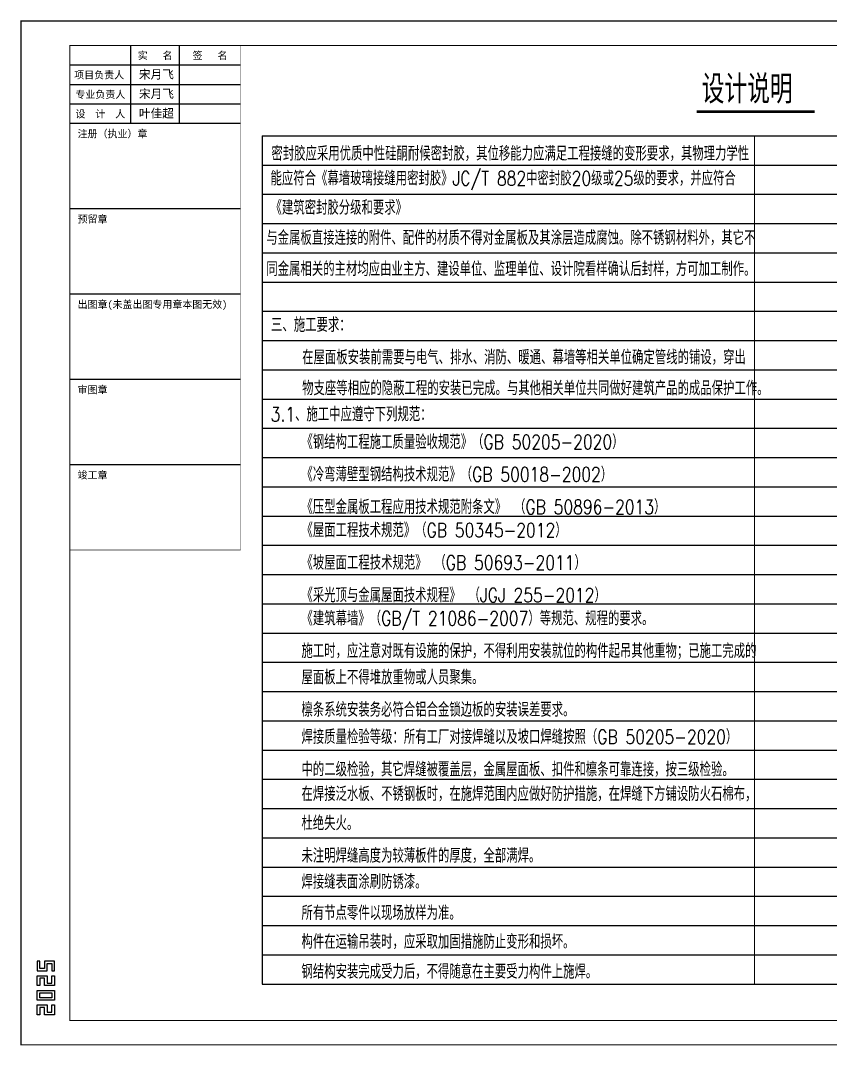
# Model space of a CAD drawing. Extents: x -599358 to 2865263, y -1062760 to 486533.
# Drawn here: x 61221 to 81158, y -732892 to -707662 of the extents above; entities that cross this region are included whole.
import ezdxf
from ezdxf.enums import TextEntityAlignment as Align

# ---------------------------------------------------------------- set-up
doc = ezdxf.new("R2010")
doc.units = 0
for name, color, linetype in [('0-cxFrame', 155, 'Continuous'), ('GesoftDrawFrameDirectoryTableLayer', 7, 'Continuous'), ('qianming', 155, 'Continuous')]:
    doc.layers.add(name, color=color, linetype=linetype)
for name, color, linetype, lineweight in [('0-cxText', 131, 'Continuous', 25), ('檩条', 2, 'Continuous', 13), ('设计说明文字', 141, 'Continuous', 13)]:
    doc.layers.add(name, color=color, linetype=linetype, lineweight=lineweight)
doc.styles.add('_HZTXT', font='ROMANS.shx', dxfattribs={"width": 0.8, "bigfont": 'HZTXT.shx'})
doc.styles.add('cx_biaoti', font='')
doc.styles.add('cx_tuming', font='simhei.ttf')
doc.styles.add('cx_tuqian1', font='宋体.shx')
doc.styles.add('图框宋体', font='', dxfattribs={"width": 0.75})
doc.styles.add('黑体', font='simhei.ttf')
doc.styles.get('cx_biaoti').set_extended_font_data('SimSun')
doc.styles.get('图框宋体').set_extended_font_data('SimSun')

# ---------------------------------------------------------------- blocks, each defined once
blk = doc.blocks.new('zjcx_lan_xinxi(Dragon)')
for p, q in [((7000, -3200), (0, -3200)), ((7000, -6700), (0, -6700)), ((7000, -10200), (0, -10200)), ((7000, -13700), (0, -13700)), ((7000, -17200), (0, -17200))]:
    blk.add_line(p, q)
at = {"const_width": 25}
blk.add_lwpolyline([(0, -20700), (7000, -20700), (7000, 0), (0, 0)], close=True, dxfattribs=at)
for points in [[(2500, -3200), (2500, 0)], [(4500, -3200), (4500, 0)], [(0, -800), (7000, -800)], [(0, -1600), (7000, -1600)], [(0, -2400), (7000, -2400)]]:
    blk.add_lwpolyline(points)
for points in [[(7000, -3200), (7000, 0)], [(0, -3200), (7000, -3200)], [(0, -20700), (7000, -20700), (7000, -3200)], [(0, -20700), (7000, -20700)]]:
    blk.add_lwpolyline(points, dxfattribs=at)
at = {"style": '图框宋体'}
for s, p in [('实   名', (3500, -400)), ('签   名', (5750, -400)), ('项目负责人', (1204, -1200)), ('专业负责人', (1250, -2000)), ('设  计  人', (1250, -2800))]:
    blk.add_text(s, height=300, dxfattribs=at).set_placement(p, align=Align.MIDDLE)
for s, p in [('注册（执业）章', (318, -3771)), ('预留章', (318, -7271)), ('出图章(未盖出图专用章本图无效)', (318, -10771)), ('审图章', (318, -14271)), ('竣工章', (318, -17771))]:
    blk.add_text(s, height=300, dxfattribs=at).set_placement(p)
blk = doc.blocks.new('T-信息(Dragon)')
at = {"layer": '0-cxFrame'}
blk.add_blockref('zjcx_lan_xinxi(Dragon)', (0, 0), dxfattribs=at)
at = {"layer": 'qianming', "color": 3, "style": 'cx_biaoti'}
for s, p in [('宋月飞', (3550, -1186)), ('宋月飞', (3550, -1986)), ('叶佳超', (3550, -2786))]:
    blk.add_text(s, height=350, dxfattribs=at).set_placement(p, align=Align.MIDDLE_CENTER)
blk = doc.blocks.new('TK22.A2 L(Dragon)')
at = {"layer": '0-cxFrame', "color": 7, "const_width": 0.5}
blk.add_lwpolyline([(0, 0), (-594, 0), (-594, 420), (0, 420)], close=True, dxfattribs=at)
at = {"layer": '0-cxFrame', "const_width": 0.5}
blk.add_lwpolyline([(-80, 10), (-574, 10), (-574, 410), (-80, 410)], close=True, dxfattribs=at)
at = {"layer": 'Defpoints', "color": 2}
for points in [[(-586.37, 34.37), (-587.37, 34.37), (-587.37, 30.37), (-583.37, 30.37), (-583.37, 33.37), (-581.37, 33.37), (-581.37, 30.37), (-580.37, 30.37), (-580.37, 34.37), (-584.37, 34.37), (-584.37, 31.37), (-586.37, 31.37), (-586.37, 34.37)], [(-586.37, 24.37), (-587.37, 24.37), (-587.37, 28.37), (-583.37, 28.37), (-583.37, 25.37), (-581.37, 25.37), (-581.37, 28.37), (-580.37, 28.37), (-580.37, 24.37), (-584.37, 24.37), (-584.37, 27.37), (-586.37, 27.37), (-586.37, 24.37)], [(-586.37, 12.37), (-587.37, 12.37), (-587.37, 16.37), (-583.37, 16.37), (-583.37, 13.37), (-581.37, 13.37), (-581.37, 16.37), (-580.37, 16.37), (-580.37, 12.37), (-584.37, 12.37), (-584.37, 15.37), (-586.37, 15.37), (-586.37, 12.37)]]:
    blk.add_lwpolyline(points, dxfattribs=at)
for points in [[(-587.37, 18.37), (-587.37, 22.37), (-580.37, 22.37), (-580.37, 18.37)], [(-586.37, 19.37), (-586.37, 21.37), (-581.37, 21.37), (-581.37, 19.37)]]:
    blk.add_lwpolyline(points, close=True, dxfattribs=at)
at = {"layer": '0-cxFrame', "xscale": 0.01, "yscale": 0.01, "zscale": 0.01}
blk.add_blockref('T-信息(Dragon)', (-574, 410), dxfattribs=at)
at = {"style": '黑体', "flags": 4}
blk.add_attdef('图幅', text='', height=3.3, dxfattribs=at).set_placement((-40, 3), align=Align.RIGHT)
at = {"layer": '0-cxText', "flags": 4}
for tag, height, style, p in [('建设单位', 3.5, 'cx_tuming', (-45, 240)), ('项目名称', 3.5, 'cx_tuming', (-45, 210)), ('子项名称', 3.5, 'cx_tuming', (-45, 180)), ('工程编号', 3.3, 'cx_tuqian1', (-35, 165)), ('图名1', 3.5, 'cx_tuming', (-45, 87)), ('图名2', 3.5, 'cx_tuming', (-45, 79)), ('图名3', 3.5, 'cx_tuming', (-45, 71)), ('出图日期', 3.3, 'cx_tuqian1', (-39, 60)), ('专业', 3.3, 'cx_tuqian1', (-55, 52)), ('图号', 3.3, 'cx_tuqian1', (-55, 44)), ('版次', 3.3, 'cx_tuqian1', (-20, 44))]:
    blk.add_attdef(tag, text='', height=height, dxfattribs=dict(at, style=style)).set_placement(p, align=Align.MIDDLE)
at = {"layer": 'Defpoints', "color": 6, "flags": 4}
for tag, height, style, p in [('tufu', 3.3, '黑体', (-12, 12)), ('dwfname', 4, 'cx_tuqian1', (-80, 3))]:
    blk.add_attdef(tag, text='', height=height, dxfattribs=dict(at, style=style)).set_placement(p, align=Align.RIGHT)

msp = doc.modelspace()

# ---------------------------------------------------------------- linework, layer by layer
at = {"layer": 'GesoftDrawFrameDirectoryTableLayer'}
for p, q in [((67171, -710499), (67171, -731379)), ((67171, -710499), (91398.8, -710499)), ((67843.6, -710499), (90781.7, -710499)), ((67171, -711219), (86875, -711219)), ((67171, -711939), (86875, -711939)), ((67171, -712659), (86875, -712659)), ((67171, -713379), (86875, -713379)), ((67171, -714099), (86875, -714099)), ((67171, -714819), (86875, -714819)), ((67171, -715539), (86875, -715539)), ((67171, -716259), (86875, -716259)), ((67171, -716979), (86875, -716979)), ((67171, -717699), (86875, -717699)), ((67171, -718419), (86875, -718419)), ((67171, -719139), (86875, -719139)), ((67171, -719859), (86875, -719859)), ((67171, -720579), (86875, -720579)), ((67171, -721299), (86875, -721299)), ((67171, -722019), (86875, -722019)), ((67171, -722739), (86875, -722739)), ((67171, -723459), (86875, -723459)), ((67171, -724179), (86875, -724179)), ((67171, -724899), (86875, -724899)), ((67171, -725619), (86875, -725619)), ((67171, -726339), (86875, -726339)), ((67171, -727059), (86875, -727059)), ((67171, -727779), (86875, -727779)), ((67171, -728499), (86875, -728499)), ((67171, -729219), (86875, -729219)), ((67171, -729939), (86875, -729939)), ((67171, -730659), (91398.8, -730659)), ((67171, -731379), (91398.8, -731379))]:
    msp.add_line(p, q, dxfattribs=at)
at = {"layer": '檩条', "color": 8}
msp.add_line((79284.9, -710499), (79284.9, -731379), dxfattribs=at)
at = {"layer": '设计说明文字', "const_width": 70}
msp.add_lwpolyline([(77863.9, -709904.1), (80766.4, -709904.1)], dxfattribs=at)

# ---------------------------------------------------------------- block references
at = {"layer": '0-cxFrame', "xscale": 60, "yscale": 60, "zscale": 60}
msp.add_blockref('TK22.A2 L(Dragon)', (96876.2, -732876.8), dxfattribs=at)

# ---------------------------------------------------------------- texts
at = {"layer": '设计说明文字', "style": '_HZTXT', "width": 0.8}
msp.add_text('设计说明', height=700, dxfattribs=at).set_placement((79107.1, -709704.5), align=Align.CENTER)
for s, p in [('密封胶应采用优质中性硅酮耐候密封胶，其位移能力应满足工程接缝的变形要求，其物理力学性', (67396.5, -711111.3, 0)), ('能应符合《幕墙玻璃接缝用密封胶》JC/T 882中密封胶20级或25级的要求，并应符合 ', (67375.1, -711721.9, 0)), ('《建筑密封胶分级和要求》', (67375.1, -712441.9, 0)), ('与金属板直接连接的附件、配件的材质不得对金属板及其涂层造成腐蚀。除不锈钢材料外，其它不', (67271.4, -713186.4, 0)), ('同金属相关的主材均应由业主方、建设单位、监理单位、设计院看样确认后封样，方可加工制作。', (67271.4, -713952.7, 0)), ('三、施工要求：', (67387.5, -715327.3, 0)), ('在屋面板安装前需要与电气、排水、消防、暖通、幕墙等相关单位确定管线的铺设，穿出', (68153.6, -716127.3, 0)), ('物支座等相应的隐蔽工程的安装已完成。与其他相关单位共同做好建筑产品的成品保护工作。', (68153.6, -716887.6, 0)), ('3.1、施工中应遵守下列规范：', (67379.3, -717528.6, 0)), ('《钢结构工程施工质量验收规范》（GB 50205-2020）', (68136.4, -718209.5, 0)), ('《冷弯薄壁型钢结构技术规范》（GB 50018-2002）', (68136.4, -719009.5, 0)), ('《压型金属板工程应用技术规范附条文》 （GB 50896-2013）', (68136.4, -719809.5, 0)), ('《屋面工程技术规范》（GB 50345-2012）', (68136.4, -720381.4, 0)), ('《坡屋面工程技术规范》 （GB 50693-2011）', (68136.4, -721181.4, 0)), ('《采光顶与金属屋面技术规程》 （JGJ 255-2012）', (68136.4, -721981.4, 0)), ('《建筑幕墙》（GB/T 21086-2007）等规范、规程的要求。', (68136.4, -722554.1, 0)), ('施工时，应注意对既有设施的保护，不得利用安装就位的构件起吊其他重物；已施工完成的', (68136.4, -723354.1, 0)), ('屋面板上不得堆放重物或人员聚集。', (68136.4, -724004, 0)), ('檩条系统安装务必符合铝合金锁边板的安装误差要求。', (68136.4, -724800.2, 0)), ('焊接质量检验等级：所有工厂对接焊缝以及坡口焊缝按照（GB 50205-2020）', (68136.4, -725469.7, 0)), ('中的二级检验，其它焊缝被覆盖层，金属屋面板、扣件和檩条可靠连接，按三级检验。', (68136.4, -726269.7, 0)), ('在焊接泛水板、不锈钢板时，在施焊范围内应做好防护措施，在焊缝下方铺设防火石棉布，', (68136.4, -726873.9, 0)), ('杜绝失火。', (68136.4, -727593.9, 0)), ('未注明焊缝高度为较薄板件的厚度，全部满焊。', (68136.4, -728393.9, 0)), ('焊接缝表面涂刷防锈漆。', (68136.4, -729036.4, 0)), ('所有节点零件以现场放样为准。', (68136.4, -729803, 0)), ('构件在运输吊装时，应采取加固措施防止变形和损坏。', (68136.4, -730512, 0)), ('钢结构安装完成受力后，不得随意在主要受力构件上施焊。', (68136.4, -731246.7, 0))]:
    msp.add_text(s, height=350, dxfattribs=at).set_placement(p)

doc.saveas('drawing.dxf')
